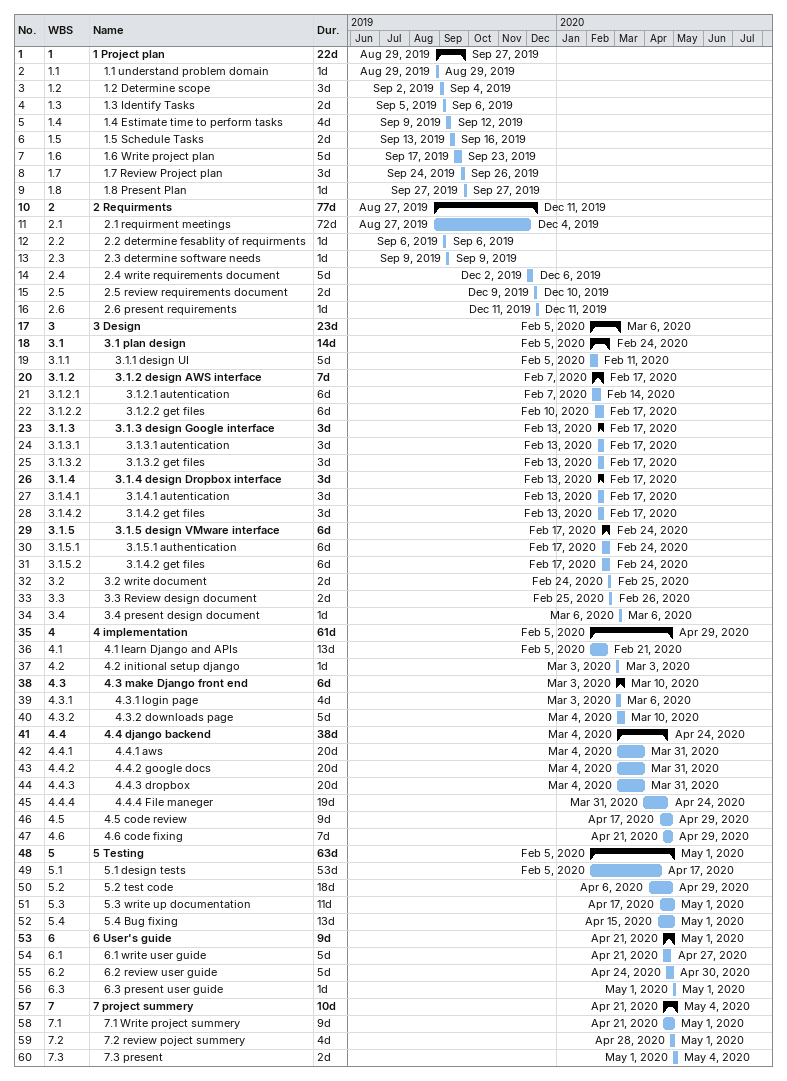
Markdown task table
| ID | WBS | Task | Duration | Start | Finish |
|---|---|---|---|---|---|
| 1 | 1 | **1 Project plan** | 22d | 2019-08-29 | 2019-09-27 |
| 2 | 1.1 | 1.1 understand problem domain | 1d | 2019-08-29 | 2019-08-29 |
| 3 | 1.2 | 1.2 Determine scope | 3d | 2019-09-02 | 2019-09-04 |
| 4 | 1.3 | 1.3 Identify Tasks | 2d | 2019-09-05 | 2019-09-06 |
| 5 | 1.4 | 1.4 Estimate time to perform tasks | 4d | 2019-09-09 | 2019-09-12 |
| 6 | 1.5 | 1.5 Schedule Tasks | 2d | 2019-09-13 | 2019-09-16 |
| 7 | 1.6 | 1.6 Write project plan | 5d | 2019-09-17 | 2019-09-23 |
| 8 | 1.7 | 1.7 Review Project plan | 3d | 2019-09-24 | 2019-09-26 |
| 9 | 1.8 | 1.8 Present Plan | 1d | 2019-09-27 | 2019-09-27 |
| 10 | 2 | **2 Requirments** | 77d | 2019-08-27 | 2019-12-11 |
| 11 | 2.1 | 2.1 requirment meetings | 72d | 2019-08-27 | 2019-12-04 |
| 12 | 2.2 | 2.2 determine fesablity of requirments | 1d | 2019-09-06 | 2019-09-06 |
| 13 | 2.3 | 2.3 determine software needs | 1d | 2019-09-09 | 2019-09-09 |
| 14 | 2.4 | 2.4 write requirements document | 5d | 2019-12-02 | 2019-12-06 |
| 15 | 2.5 | 2.5 review requirements document | 2d | 2019-12-09 | 2019-12-10 |
| 16 | 2.6 | 2.6 present requirements | 1d | 2019-12-11 | 2019-12-11 |
| 17 | 3 | **3 Design** | 23d | 2020-02-05 | 2020-03-06 |
| 18 | 3.1 | **3.1 plan design** | 14d | 2020-02-05 | 2020-02-24 |
| 19 | 3.1.1 | 3.1.1 design UI | 5d | 2020-02-05 | 2020-02-11 |
| 20 | 3.1.2 | **3.1.2 design AWS interface** | 7d | 2020-02-07 | 2020-02-17 |
| 21 | 3.1.2.1 | 3.1.2.1 autentication | 6d | 2020-02-07 | 2020-02-14 |
| 22 | 3.1.2.2 | 3.1.2.2 get files | 6d | 2020-02-10 | 2020-02-17 |
| 23 | 3.1.3 | **3.1.3 design Google interface** | 3d | 2020-02-13 | 2020-02-17 |
| 24 | 3.1.3.1 | 3.1.3.1 autentication | 3d | 2020-02-13 | 2020-02-17 |
| 25 | 3.1.3.2 | 3.1.3.2 get files | 3d | 2020-02-13 | 2020-02-17 |
| 26 | 3.1.4 | **3.1.4 design Dropbox interface** | 3d | 2020-02-13 | 2020-02-17 |
| 27 | 3.1.4.1 | 3.1.4.1 autentication | 3d | 2020-02-13 | 2020-02-17 |
| 28 | 3.1.4.2 | 3.1.4.2 get files | 3d | 2020-02-13 | 2020-02-17 |
| 29 | 3.1.5 | **3.1.5 design VMware interface** | 6d | 2020-02-17 | 2020-02-24 |
| 30 | 3.1.5.1 | 3.1.5.1 authentication | 6d | 2020-02-17 | 2020-02-24 |
| 31 | 3.1.5.2 | 3.1.4.2 get files | 6d | 2020-02-17 | 2020-02-24 |
| 32 | 3.2 | 3.2 write document | 2d | 2020-02-24 | 2020-02-25 |
| 33 | 3.3 | 3.3 Review design document | 2d | 2020-02-25 | 2020-02-26 |
| 34 | 3.4 | 3.4 present design document | 1d | 2020-03-06 | 2020-03-06 |
| 35 | 4 | **4 implementation** | 61d | 2020-02-05 | 2020-04-29 |
| 36 | 4.1 | 4.1 learn Django and APIs | 13d | 2020-02-05 | 2020-02-21 |
| 37 | 4.2 | 4.2 initional setup django | 1d | 2020-03-03 | 2020-03-03 |
| 38 | 4.3 | **4.3 make Django front end** | 6d | 2020-03-03 | 2020-03-10 |
| 39 | 4.3.1 | 4.3.1 login page | 4d | 2020-03-03 | 2020-03-06 |
| 40 | 4.3.2 | 4.3.2 downloads page | 5d | 2020-03-04 | 2020-03-10 |
| 41 | 4.4 | **4.4 django backend** | 38d | 2020-03-04 | 2020-04-24 |
| 42 | 4.4.1 | 4.4.1 aws | 20d | 2020-03-04 | 2020-03-31 |
| 43 | 4.4.2 | 4.4.2 google docs | 20d | 2020-03-04 | 2020-03-31 |
| 44 | 4.4.3 | 4.4.3 dropbox | 20d | 2020-03-04 | 2020-03-31 |
| 45 | 4.4.4 | 4.4.4 File maneger | 19d | 2020-03-31 | 2020-04-24 |
| 46 | 4.5 | 4.5 code review | 9d | 2020-04-17 | 2020-04-29 |
| 47 | 4.6 | 4.6 code fixing | 7d | 2020-04-21 | 2020-04-29 |
| 48 | 5 | **5 Testing** | 63d | 2020-02-05 | 2020-05-01 |
| 49 | 5.1 | 5.1 design tests | 53d | 2020-02-05 | 2020-04-17 |
| 50 | 5.2 | 5.2 test code | 18d | 2020-04-06 | 2020-04-29 |
| 51 | 5.3 | 5.3 write up documentation | 11d | 2020-04-17 | 2020-05-01 |
| 52 | 5.4 | 5.4 Bug fixing | 13d | 2020-04-15 | 2020-05-01 |
| 53 | 6 | **6 User's guide** | 9d | 2020-04-21 | 2020-05-01 |
| 54 | 6.1 | 6.1 write user guide | 5d | 2020-04-21 | 2020-04-27 |
| 55 | 6.2 | 6.2 review user guide | 5d | 2020-04-24 | 2020-04-30 |
| 56 | 6.3 | 6.3 present user guide | 1d | 2020-05-01 | 2020-05-01 |
| 57 | 7 | **7 project summery** | 10d | 2020-04-21 | 2020-05-04 |
| 58 | 7.1 | 7.1 Write project summery | 9d | 2020-04-21 | 2020-05-01 |
| 59 | 7.2 | 7.2 review poject summery | 4d | 2020-04-28 | 2020-05-01 |
| 60 | 7.3 | 7.3 present | 2d | 2020-05-01 | 2020-05-04 |
